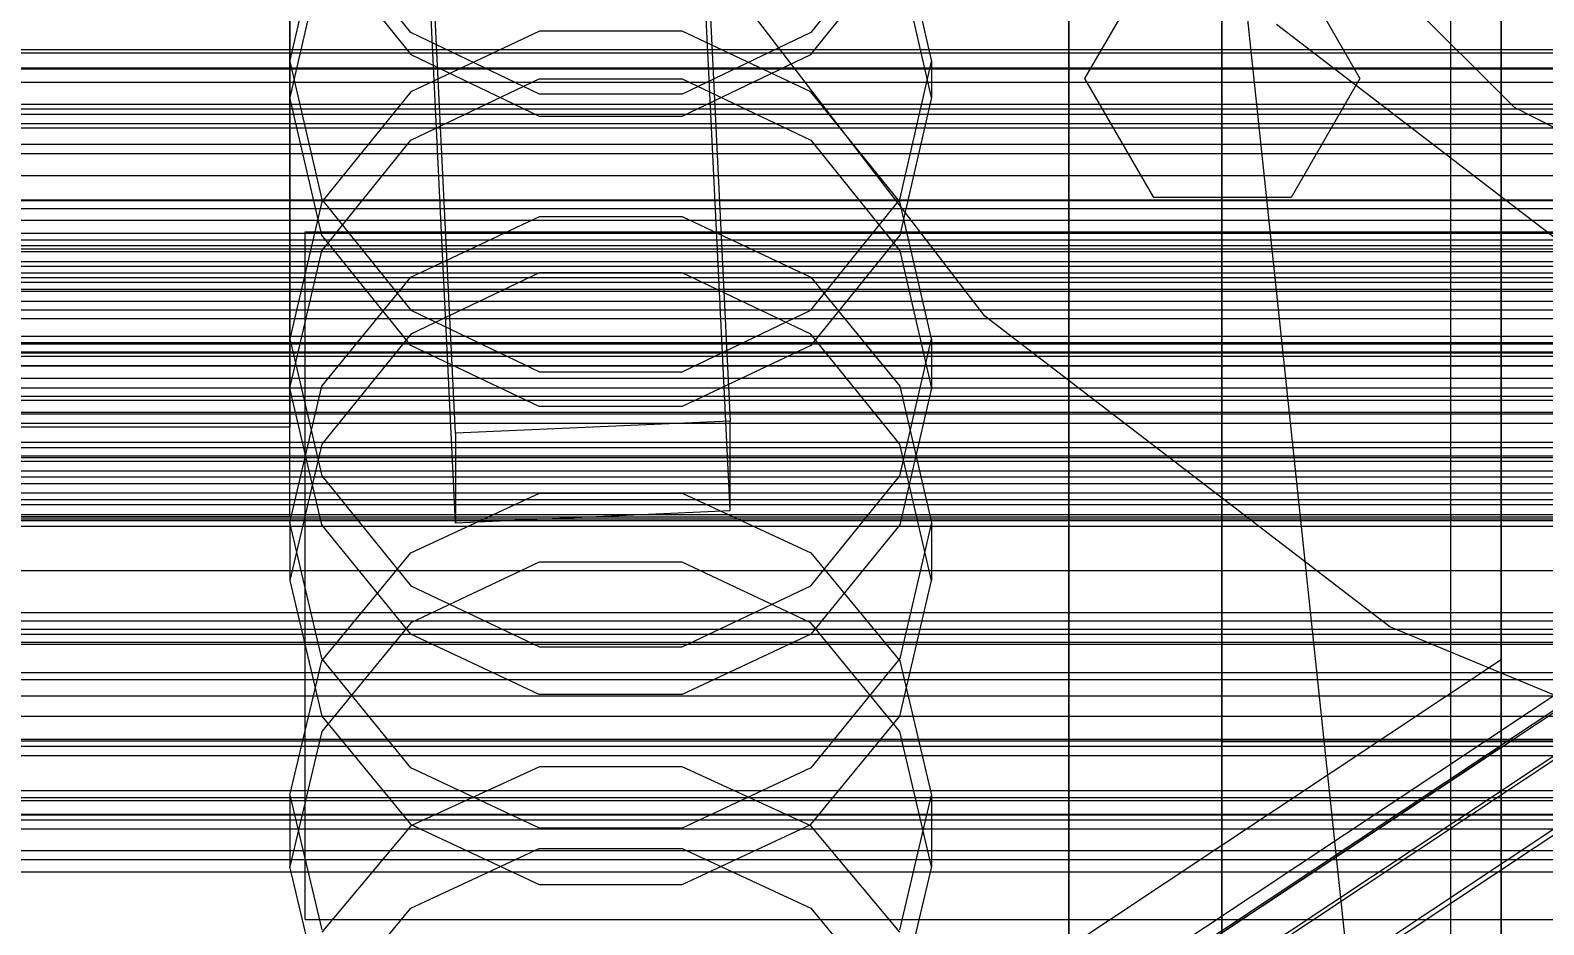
# Model space of a CAD drawing. Header units: millimetres. Extents: x -1970 to 59977, y -50268 to 6837.
# Drawn here: x 132 to 231.1, y -34380.3 to -34321.8 of the extents above; entities that cross this region are included whole.
import ezdxf

# ---------------------------------------------------------------- set-up
doc = ezdxf.new("R2010")
doc.units = ezdxf.units.MM
for name, color, linetype, lineweight in [('COTAS_O', 1, 'Continuous', 0), ('frontal_briquetadora', 7, 'Continuous', 0), ('frontal_C01', 7, 'Continuous', 0), ('frontal_C02', 7, 'Continuous', 0), ('frontal_C03', 7, 'Continuous', 0), ('frontal_dos-mix', 7, 'Continuous', 0), ('frontal_mezcladora', 7, 'Continuous', 0), ('frontal_secador', 7, 'Continuous', 0), ('frontal_tolva', 7, 'Continuous', 0)]:
    doc.layers.add(name, color=color, linetype=linetype, lineweight=lineweight)
doc.dimstyles.new('R19_100', dxfattribs={"dimtxt": 250, "dimasz": 150, "dimexe": 150, "dimexo": 80, "dimgap": 100, "dimtad": 1, "dimtih": 1, "dimtoh": 1, "dimdsep": 46, "dimcen": 0.09, "dimadec": 0, "dimazin": 0, "dimtfac": 1, "dimtdec": 4, "dimtofl": 0, "dimtmove": 0, "dimatfit": 3, "dimfxl": 1, "dimtolj": 1, "dimtzin": 0, "dimarcsym": 0})

# ---------------------------------------------------------------- blocks, each defined once
blk = doc.blocks.new('*D39')
at = {"layer": 'COTAS_O', "color": 0, "lineweight": -2, "transparency": 16777216}
for p, q in [((-1725, -34320), (-1725, -33550)), ((1725, -34320), (1725, -33550)), ((-1575, -33700), (1575, -33700))]:
    blk.add_line(p, q, dxfattribs=at)
at = {"layer": 'COTAS_O', "color": 0, "transparency": 16777216}
for points in [[(-1575, -33675), (-1575, -33725), (-1725, -33700)], [(1575, -33675), (1575, -33725), (1725, -33700)]]:
    blk.add_solid(points, dxfattribs=at)
at = {"layer": 'Defpoints', "color": 0, "transparency": 16777216}
for p in [(1725, -33700), (-1725, -34400), (1725, -34400)]:
    blk.add_point(p, dxfattribs=at)
blk = doc.blocks.new('*D42')
at = {"layer": 'COTAS_O', "color": 0, "lineweight": -2, "transparency": 16777216}
for p, q in [((-570, -33700), (200, -33700)), ((50, -34750), (50, -33850)), ((-570, -34900), (200, -34900))]:
    blk.add_line(p, q, dxfattribs=at)
at = {"layer": 'COTAS_O', "color": 0, "transparency": 16777216}
for points in [[(25, -33850), (75, -33850), (50, -33700)], [(25, -34750), (75, -34750), (50, -34900)]]:
    blk.add_solid(points, dxfattribs=at)
at = {"layer": 'Defpoints', "color": 0, "transparency": 16777216}
for p in [(-650, -33700), (50, -33700), (-650, -34900)]:
    blk.add_point(p, dxfattribs=at)
blk = doc.blocks.new('*D43')
at = {"layer": 'COTAS_O', "color": 0, "lineweight": -2, "transparency": 16777216}
for p, q in [((-650, -34820), (-650, -34050)), ((650, -34820), (650, -34050)), ((-500, -34200), (500, -34200))]:
    blk.add_line(p, q, dxfattribs=at)
at = {"layer": 'COTAS_O', "color": 0, "transparency": 16777216}
for points in [[(-500, -34175), (-500, -34225), (-650, -34200)], [(500, -34175), (500, -34225), (650, -34200)]]:
    blk.add_solid(points, dxfattribs=at)
at = {"layer": 'Defpoints', "color": 0, "transparency": 16777216}
for p in [(650, -34200), (-650, -34900), (650, -34900)]:
    blk.add_point(p, dxfattribs=at)

msp = doc.modelspace()

# ---------------------------------------------------------------- linework, layer by layer
at = {"layer": 'frontal_briquetadora'}
for p, q in [((210, -34680), (210, -33820)), ((210, -34060), (210, -34490)), ((210, -34496), (210, -34060)), ((210, -34680), (210, -34260)), ((210, -34496), (210, -34260)), ((210, -34305), (210, -34471)), ((222, -34418.333), (210, -34305)), ((210, -34680), (210, -34305)), ((210, -34305), (210, -34496)), ((200, -34326.072), (200, -34307.656)), ((200, -34326.113), (200, -34307.682)), ((200, -34325.125), (200, -34307.847)), ((200, -34312.312), (200, -34329.168)), ((210, -34311.847), (210, -34328.696)), ((200, -34313.519), (200, -34331.59)), ((200, -34313.55), (200, -34331.635)), ((200, -34314.065), (200, -34333.784)), ((149, -34323.849), (151.08, -34314.816)), ((156.907, -34321.948), (151.08, -34314.665)), ((188.92, -34314.665), (183.093, -34321.948)), ((188.92, -34314.816), (191, -34323.849)), ((200, -34314.683), (200, -34334.398)), ((200, -34335.011), (200, -34315.301)), ((151.08, -34316.128), (156.906, -34323.39)), ((183.094, -34323.39), (188.92, -34316.128)), ((151.08, -34317.151), (149, -34326.199)), ((191, -34326.199), (188.92, -34317.151)), ((200, -34316.687), (200, -34333.081)), ((200, -34327.861), (200, -34317.401)), ((200, -34319.289), (200, -34336.971)), ((200, -34319.325), (200, -34337.021)), ((200, -34320.524), (200, -34329.551)), ((165.327, -34321.854), (156.907, -34325.844)), ((165.327, -34325.989), (156.907, -34321.948)), ((174.673, -34321.854), (165.327, -34321.854)), ((183.093, -34325.844), (174.673, -34321.854)), ((183.093, -34321.948), (174.673, -34325.989)), ((149, -34323.849), (149, -34326.199)), ((149, -34323.849), (151.08, -34332.883)), ((156.906, -34323.39), (165.326, -34327.416)), ((174.674, -34327.416), (183.094, -34323.39)), ((188.92, -34332.883), (191, -34323.849)), ((191, -34323.849), (191, -34326.199)), ((156.906, -34329.005), (165.326, -34324.981)), ((165.326, -34324.981), (174.674, -34324.981)), ((174.674, -34324.981), (183.094, -34329.005)), ((200, -34340.477), (200, -34325.125)), ((151.08, -34335.219), (149, -34326.199)), ((156.907, -34325.844), (151.08, -34333.033)), ((174.673, -34325.989), (165.327, -34325.989)), ((188.92, -34333.033), (183.093, -34325.844)), ((191, -34326.199), (188.92, -34335.22)), ((200, -34343.231), (200, -34326.072)), ((200, -34343.286), (200, -34326.113)), ((165.326, -34327.416), (174.674, -34327.416)), ((200, -34332.127), (200, -34327.861)), ((151.08, -34336.235), (156.906, -34329.005)), ((183.094, -34329.005), (188.92, -34336.235)), ((200, -34329.168), (200, -34343.943)), ((210, -34328.696), (210, -34343.717)), ((200, -34329.551), (200, -34332.127)), ((200, -34331.59), (200, -34348.267)), ((200, -34331.635), (200, -34348.326)), ((151.08, -34333.033), (149, -34341.997)), ((151.08, -34332.883), (156.907, -34340.127)), ((183.093, -34340.127), (188.92, -34332.883)), ((191, -34341.997), (188.92, -34333.033)), ((200, -34333.081), (200, -34347.243)), ((156.907, -34337.96), (165.327, -34333.996)), ((165.327, -34333.996), (174.673, -34333.996)), ((174.673, -34333.996), (183.093, -34337.96)), ((200, -34333.784), (200, -34353.351)), ((156.906, -34342.432), (151.08, -34335.219)), ((188.92, -34335.22), (183.094, -34342.432)), ((200, -34334.398), (200, -34353.959)), ((200, -34354.568), (200, -34335.011)), ((149, -34345.219), (151.08, -34336.235)), ((188.92, -34336.235), (191, -34345.219)), ((200, -34336.971), (200, -34353.127)), ((200, -34337.021), (200, -34353.19)), ((151.08, -34345.102), (156.907, -34337.96)), ((165.326, -34337.684), (156.906, -34341.688)), ((174.674, -34337.684), (165.326, -34337.684)), ((183.094, -34341.688), (174.674, -34337.684)), ((183.093, -34337.96), (188.92, -34345.102)), ((156.907, -34340.127), (165.327, -34344.148)), ((174.673, -34344.148), (183.093, -34340.127)), ((200, -34353.313), (200, -34340.477)), ((149, -34341.997), (149, -34345.219)), ((149, -34341.997), (151.08, -34350.961)), ((156.906, -34341.688), (151.08, -34348.879)), ((188.92, -34348.879), (183.094, -34341.688)), ((188.92, -34350.961), (191, -34341.997)), ((191, -34341.997), (191, -34345.219)), ((165.326, -34346.427), (156.906, -34342.432)), ((183.094, -34342.432), (174.674, -34346.427)), ((165.327, -34344.148), (174.673, -34344.148)), ((200, -34358.71), (200, -34343.231)), ((200, -34358.777), (200, -34343.286)), ((200, -34343.943), (200, -34356.068)), ((210, -34343.717), (210, -34356.398)), ((149, -34354.009), (151.08, -34345.102)), ((188.92, -34345.102), (191, -34354.009)), ((151.08, -34354.166), (149, -34345.219)), ((191, -34345.219), (188.92, -34354.166)), ((174.674, -34346.427), (165.326, -34346.427)), ((200, -34347.243), (200, -34358.629)), ((151.08, -34348.879), (149, -34357.809)), ((191, -34357.809), (188.92, -34348.879)), ((200, -34348.267), (200, -34363.141)), ((200, -34348.326), (200, -34363.212)), ((151.08, -34350.961), (156.907, -34358.15)), ((183.093, -34358.15), (188.92, -34350.961)), ((156.907, -34356.004), (165.327, -34352.087)), ((165.327, -34352.087), (174.673, -34352.087)), ((174.673, -34352.087), (183.093, -34356.004)), ((149, -34354.009), (149, -34357.809)), ((151.08, -34362.915), (149, -34354.009)), ((191, -34354.009), (188.92, -34362.915)), ((191, -34354.009), (191, -34357.809)), ((200, -34353.127), (200, -34367.36)), ((200, -34353.19), (200, -34367.434)), ((200, -34363.139), (200, -34353.313)), ((200, -34353.351), (200, -34372.717)), ((200, -34353.959), (200, -34373.318)), ((156.906, -34361.311), (151.08, -34354.166)), ((188.92, -34354.166), (183.094, -34361.311)), ((200, -34373.92), (200, -34354.568)), ((151.08, -34363.062), (156.907, -34356.004)), ((183.093, -34356.004), (188.92, -34363.062)), ((165.326, -34356.608), (156.906, -34360.574)), ((174.674, -34356.608), (165.326, -34356.608)), ((183.094, -34360.574), (174.674, -34356.608)), ((200, -34356.068), (200, -34365.078)), ((210, -34356.398), (210, -34366.307)), ((149, -34357.809), (151.08, -34366.693)), ((188.92, -34366.693), (191, -34357.809)), ((156.907, -34358.15), (165.327, -34362.14)), ((174.673, -34362.14), (183.093, -34358.15)), ((200, -34358.629), (200, -34366.801)), ((200, -34372.127), (200, -34358.71)), ((200, -34372.205), (200, -34358.777)), ((210, -34361.302), (210, -34359.564)), ((156.906, -34360.574), (151.08, -34367.693)), ((188.92, -34367.692), (183.094, -34360.574)), ((165.326, -34365.266), (156.906, -34361.311)), ((183.094, -34361.311), (174.674, -34365.266)), ((210, -34364.433), (210, -34361.302)), ((156.907, -34370.057), (151.08, -34362.915)), ((165.327, -34362.14), (174.673, -34362.14)), ((188.92, -34362.915), (183.093, -34370.057)), ((149, -34371.863), (151.08, -34363.062)), ((188.92, -34363.062), (191, -34371.863)), ((200, -34369.578), (200, -34363.139)), ((200, -34363.141), (200, -34375.844)), ((200, -34363.212), (200, -34375.925)), ((210, -34368.338), (210, -34364.433)), ((174.674, -34365.266), (165.326, -34365.266)), ((200, -34365.078), (200, -34370.627)), ((151.08, -34366.693), (156.906, -34373.784)), ((183.094, -34373.784), (188.92, -34366.693)), ((200, -34366.801), (200, -34371.445)), ((210, -34366.307), (210, -34373.106)), ((151.08, -34367.693), (149, -34376.522)), ((191, -34376.522), (188.92, -34367.692)), ((200, -34367.36), (200, -34379.318)), ((200, -34367.434), (200, -34379.401)), ((210, -34368.338), (452, -34368.338)), ((210, -34368.338), (210, -34372.243)), ((200, -34372.383), (200, -34369.578)), ((165.327, -34369.992), (156.907, -34373.853)), ((165.327, -34374.021), (156.907, -34370.057)), ((174.673, -34369.992), (165.327, -34369.992)), ((183.093, -34373.853), (174.673, -34369.992)), ((183.093, -34370.057), (174.673, -34374.021)), ((200, -34370.627), (200, -34372.5)), ((149, -34371.863), (149, -34376.522)), ((149, -34371.863), (151.08, -34380.664)), ((188.92, -34380.664), (191, -34371.863)), ((191, -34371.863), (191, -34376.522)), ((200, -34371.445), (200, -34372.383)), ((200, -34383.153), (200, -34372.127)), ((200, -34383.24), (200, -34372.205)), ((200, -34372.717), (200, -34391.832)), ((210, -34372.243), (210, -34375.375)), ((156.907, -34373.853), (151.08, -34380.809)), ((156.906, -34373.784), (165.326, -34377.708)), ((174.674, -34377.708), (183.094, -34373.784)), ((188.92, -34380.809), (183.093, -34373.853)), ((200, -34373.318), (200, -34392.425)), ((210, -34373.106), (210, -34376.565)), ((174.673, -34374.021), (165.327, -34374.021)), ((200, -34393.018), (200, -34373.92)), ((156.906, -34379.254), (165.326, -34375.335)), ((165.326, -34375.335), (174.674, -34375.335)), ((174.674, -34375.335), (183.094, -34379.254)), ((200, -34375.844), (200, -34386.064)), ((210, -34375.375), (210, -34377.112)), ((151.08, -34385.296), (149, -34376.522)), ((191, -34376.522), (188.92, -34385.296)), ((200, -34375.925), (200, -34386.153)), ((165.326, -34377.708), (174.674, -34377.708)), ((151.08, -34386.283), (156.906, -34379.254)), ((183.094, -34379.254), (188.92, -34386.283)), ((200, -34379.318), (200, -34388.707)), ((200, -34379.401), (200, -34388.798))]:
    msp.add_line(p, q, dxfattribs=at)
at = {"layer": 'frontal_C01'}
for p, q in [((228.298, -34363.008), (228.298, -34050.821)), ((228.298, -34056.508), (228.298, -34368.695)), ((146.872, -34421.648), (331.181, -34299.317)), ((148.32, -34421.655), (332.629, -34299.324)), ((146.383, -34423.082), (330.692, -34300.75)), ((150.629, -34423.103), (334.938, -34300.771)), ((146.887, -34425.858), (331.197, -34303.526)), ((153.641, -34425.891), (337.95, -34303.56)), ((148.35, -34429.788), (332.659, -34307.456)), ((-311.15, -34324.261), (311.15, -34324.261)), ((-311.15, -34326.951), (311.15, -34326.951)), ((-311.15, -34329.252), (311.15, -34329.252)), ((-311.15, -34331.316), (311.15, -34331.316)), ((-311.15, -34332.943), (311.15, -34332.943)), ((-311.15, -34334.241), (311.15, -34334.241)), ((-311.15, -34335.083), (311.15, -34335.083)), ((-311.15, -34335.526), (311.15, -34335.526)), ((228.298, -34363.008), (130, -34428.251)), ((228.298, -34675.195), (228.298, -34363.008)), ((228.298, -34363.008), (228.298, -34368.695)), ((130, -34433.939), (228.298, -34368.695)), ((228.298, -34368.695), (228.298, -34680.882))]:
    msp.add_line(p, q, dxfattribs=at)
at = {"layer": 'frontal_C02'}
for p, q in [((228.298, -34472.116), (228.298, -34187.295)), ((228.298, -34193.036), (228.298, -34477.858)), ((174.943, -34288.008), (177.811, -34347.384)), ((159.83, -34348.179), (156.962, -34288.802)), ((177.811, -34353.231), (174.943, -34293.854)), ((159.83, -34354.025), (156.962, -34294.648)), ((149, -34302.259), (149, -34347.78)), ((149, -34353.626), (149, -34308.104)), ((-425, -34342.323), (425, -34342.323)), ((149, -34347.78), (131, -34347.78)), ((149, -34353.626), (149, -34347.78)), ((177.811, -34347.384), (159.83, -34348.179)), ((177.811, -34353.231), (177.811, -34347.384)), ((159.83, -34348.179), (159.83, -34354.025)), ((425, -34353.799), (-425, -34353.799)), ((131, -34353.626), (149, -34353.626)), ((159.83, -34354.025), (177.811, -34353.231)), ((425, -34357.17), (-425, -34357.17)), ((-425, -34368.646), (425, -34368.646))]:
    msp.add_line(p, q, dxfattribs=at)
at = {"layer": 'frontal_C03'}
for p, q in [((-1250, -34323.066), (1250, -34323.066)), ((1250, -34323.302), (-1250, -34323.302)), ((1250, -34324.359), (-1250, -34324.359)), ((1250, -34326.667), (-1250, -34326.667)), ((1250, -34327.32), (-1250, -34327.32)), ((-1250, -34327.913), (1250, -34327.913)), ((1250, -34328.201), (-1250, -34328.201)), ((-1250, -34329.869), (1250, -34329.869)), ((-1268, -34335.887), (1268, -34335.887)), ((-1268, -34336.111), (1268, -34336.111)), ((-1250, -34335.513), (1250, -34335.513)), ((-1268, -34336.275), (1268, -34336.275)), ((-1268, -34336.933), (1268, -34336.933)), ((-1268, -34337.25), (1268, -34337.25)), ((1250, -34337.695), (-1250, -34337.695)), ((1250, -34338.008), (-1250, -34338.008)), ((-1268, -34338.296), (1268, -34338.296)), ((-1268, -34338.746), (1268, -34338.746)), ((1250, -34338.889), (-1250, -34338.889)), ((-1268, -34340.109), (1268, -34340.109)), ((1250, -34339.543), (-1250, -34339.543)), ((-1268, -34340.659), (1268, -34340.659)), ((1250, -34341.85), (-1250, -34341.85)), ((-1268, -34342.246), (1268, -34342.246)), ((1268, -34342.86), (-1268, -34342.86)), ((-1250, -34342.907), (1250, -34342.907)), ((1530, -34343.773), (-1530, -34343.773)), ((-1250, -34343.752), (1250, -34343.752)), ((-1268, -34344.563), (1268, -34344.563)), ((-1268, -34345.199), (1268, -34345.199)), ((1250, -34345.759), (-1250, -34345.759)), ((-1250, -34346.01), (1250, -34346.01)), ((-1268, -34346.902), (1268, -34346.902)), ((1250, -34346.817), (-1250, -34346.817)), ((-1268, -34347.516), (1268, -34347.516)), ((1530, -34348.773), (-1530, -34348.773)), ((-1268, -34349.103), (1268, -34349.103)), ((-1268, -34349.653), (1268, -34349.653)), ((1250, -34349.124), (-1250, -34349.124)), ((1250, -34349.778), (-1250, -34349.778)), ((-1268, -34351.016), (1268, -34351.016)), ((1250, -34350.659), (-1250, -34350.659)), ((-1268, -34351.466), (1268, -34351.466)), ((-1250, -34352.067), (1250, -34352.067)), ((-1268, -34352.512), (1268, -34352.512)), ((-1268, -34352.829), (1268, -34352.829)), ((-1268, -34353.487), (1268, -34353.487)), ((-1268, -34353.651), (1268, -34353.651)), ((-1268, -34353.875), (1268, -34353.875)), ((-1250, -34354.249), (1250, -34354.249)), ((-1250, -34359.893), (1250, -34359.893)), ((1250, -34360.465), (-1250, -34360.465)), ((1250, -34361.347), (-1250, -34361.347)), ((-1250, -34361.849), (1250, -34361.849)), ((1250, -34362), (-1250, -34362)), ((1250, -34364.308), (-1250, -34364.308)), ((-1250, -34365.365), (1250, -34365.365)), ((-1250, -34366.696), (1250, -34366.696)), ((1250, -34368.217), (-1250, -34368.217)), ((-1250, -34368.293), (1250, -34368.293)), ((1250, -34369.274), (-1250, -34369.274)), ((1250, -34371.582), (-1250, -34371.582)), ((-1250, -34372.012), (1250, -34372.012)), ((1250, -34372.235), (-1250, -34372.235)), ((1250, -34373.117), (-1250, -34373.117)), ((-1250, -34373.141), (1250, -34373.141)), ((-1250, -34375.479), (1250, -34375.479)), ((-1250, -34376.064), (1250, -34376.064)), ((-1250, -34376.861), (1250, -34376.861))]:
    msp.add_line(p, q, dxfattribs=at)
at = {"layer": 'frontal_dos-mix'}
msp.add_line((225, -35980), (225, -33282.5), dxfattribs=at)
at = {"layer": 'frontal_mezcladora'}
for p, q in [((229.16, -34326.857), (208.143, -34305.84)), ((194.49, -34340.51), (174.149, -34314)), ((201.047, -34324.953), (205.547, -34317.159)), ((214.547, -34317.159), (219.047, -34324.953)), ((234.5, -34337.469), (213.582, -34321.418)), ((205.547, -34332.748), (201.047, -34324.953)), ((219.047, -34324.953), (214.547, -34332.748)), ((255.643, -34340.35), (229.16, -34326.857)), ((214.547, -34332.748), (205.547, -34332.748)), ((150, -34335), (420, -34335)), ((150, -34380), (150, -34335)), ((221, -34360.851), (194.49, -34340.51)), ((251.871, -34373.639), (221, -34360.851)), ((150, -34380), (420, -34380))]:
    msp.add_line(p, q, dxfattribs=at)
at = {"layer": 'frontal_secador'}
for p, q in [((1360, -34325.216), (-1360, -34325.216)), ((1250, -34332.924), (-1250, -34332.924)), ((1360, -34333.5), (-1360, -34333.5)), ((1360, -34343.147), (-1360, -34343.147)), ((-1360, -34353.5), (1360, -34353.5)), ((-1250, -34353.5), (1250, -34353.5)), ((1360, -34363.853), (-1360, -34363.853)), ((1360, -34373.5), (-1360, -34373.5)), ((1250, -34374.076), (-1250, -34374.076))]:
    msp.add_line(p, q, dxfattribs=at)
at = {"layer": 'frontal_tolva'}
for p, q in [((-1821.5, -34350), (1821.5, -34350)), ((-1821.5, -34361), (1821.5, -34361))]:
    msp.add_line(p, q, dxfattribs=at)

# ---------------------------------------------------------------- dimensions: what is measured, and where the dimension line sits
at = {"layer": 'COTAS_O'}
for p1, p2, distance, picture, middle in [((-1725, -34400), (1725, -34400), 700, '*D39', (0, -33700)), ((-650, -34900), (-650, -33700), -700, '*D42', (50, -34300)), ((-650, -34900), (650, -34900), 700, '*D43', (0, -34200))]:
    dim = msp.add_aligned_dim(p1=p1, p2=p2, distance=distance, text='<> O', dimstyle='R19_100', dxfattribs=at)
    dim.commit()
    dim.dimension.update_dxf_attribs({"geometry": picture, "text_midpoint": middle})

doc.saveas('drawing.dxf')
